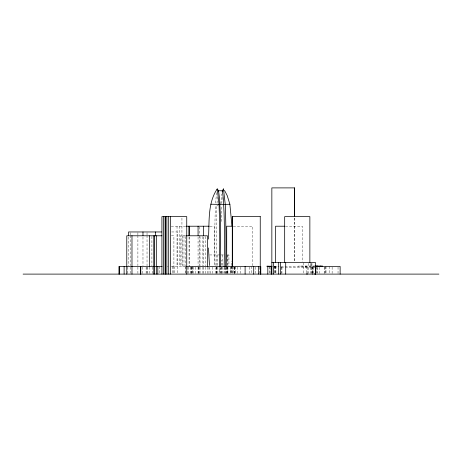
<?xml version="1.0" encoding="UTF-8"?>
<svg xmlns="http://www.w3.org/2000/svg" width="462" height="462" viewBox="0 0 462 462"><rect width="100%" height="100%" fill="white"/><g stroke="black" fill="none" stroke-linecap="round" stroke-linejoin="round"><path stroke-width="0.35" stroke-dasharray="2.31 1.73" d="M221.725 203.644L222.314 196.564M215.546 203.061L216.638 192.377M220.79 203.725L220.94 201.657A34.979 3.696 90 0 1 221.419 196.702A40.454 4.274 -90 0 1 221.76 194.104M217.019 203.211L217.134 201.657A34.979 3.696 -90 0 1 217.614 196.702A40.454 4.274 -90 0 1 217.671 196.24M231.237 265.483L231.595 261.128M231.173 266.1L230.394 273.388M216.897 205.209L218.168 205.209M171.235 226.213L186.244 226.213M209.91 226.213L214.195 226.213L214.195 265.725M233.293 226.213L252.604 226.213L252.604 265.725M285.412 226.213L302.379 226.213L302.379 261.896M171.673 231.959L177.443 231.959L177.443 266.441M171.362 235.787L173.903 235.787L173.903 266.441M185.505 235.787L180.394 235.787L180.394 266.441M209.569 254.949L220.328 254.949M221.044 254.949L223.781 254.949M227.5 254.949L228.933 254.949L228.933 266.441M315.604 266.02L298.614 266.02L298.614 266.441M274.099 266.233L279.008 266.233M167.25 266.441L168.266 266.441M171.211 266.441L186.746 266.441M273.851 266.441L278.476 266.441M280.948 266.441L316.199 266.441M274.035 267.296L277.639 267.296M281.144 267.296L314.945 267.296M210.32 273.388L209.661 267.336M338.04 267.14L338.04 273.412M332.126 267.14L332.126 273.412M329.163 266.441L329.163 273.412M326.022 266.441L326.022 273.412M325.184 266.441L325.184 273.412M324.953 267.14L324.953 273.412M324.468 267.14L324.468 273.412M319.438 267.296L319.496 273.423M317.117 267.458L317.117 273.204M317.007 267.458L317.007 273.204M316.892 266.441L316.892 273.412M313.392 267.296L313.392 273.423M313.121 266.02L313.121 266.441M313.045 266.02L313.045 266.441M312.936 266.441L312.936 273.412M312.762 267.296L312.762 273.423M312.63 266.441L312.63 273.152M311.954 263.328L311.954 273.388M311.7 263.328L311.7 273.388M310.62 263.328L310.62 273.388M310.135 266.02L310.135 266.441M309.476 266.02L309.476 266.441M308.558 263.328L308.558 273.388M307.634 267.296L307.6 273.423M306.41 266.441L306.41 273.152M306.173 266.02L306.173 266.441M305.515 266.02L305.515 267.296M305.301 266.02L305.301 267.296M303.609 262.612L303.609 273.412M302.57 266.02L302.57 266.441M300.866 266.02L300.866 266.441M294.612 218.07L294.612 261.896M294.381 218.07L294.381 261.896M281.93 267.296L281.93 273.423M281.843 267.296L281.843 273.423M275.924 266.441L275.924 273.412M275.369 266.441L275.369 273.412M275.017 266.441L275.017 273.412M274.595 266.441L274.595 273.412M270.022 267.14L270.022 273.412M269.808 266.441L269.808 273.412M259.609 267.14L259.609 273.412M255.573 267.14L255.573 273.412M251.617 266.441L251.617 273.412M249.393 267.14L249.393 273.412M240.379 267.14L240.379 273.412M237.249 267.14L237.249 273.412M235.551 266.441L235.551 273.412M234.967 267.14L234.967 273.412M234.592 267.14L234.592 273.412M234.401 267.14L234.401 273.412M234.159 267.14L234.159 273.412M233.547 266.441L233.547 273.412M232.646 266.441L232.646 273.412M232.097 267.14L232.097 273.412M231.762 266.441L231.762 273.412M231.115 266.441L231.115 273.412M230.463 267.14L230.463 273.412M227.922 254.949L227.922 265.725M227.922 267.14L227.922 273.412M227.714 254.949L227.714 265.592M227.714 266.303L227.714 273.4M227.547 267.14L227.547 273.412M227.113 267.14L227.113 273.412M226.663 267.14L226.663 273.412M226.351 267.14L226.351 273.412M225.849 267.14L225.849 273.412M224.509 267.14L224.509 273.412M222.395 254.949L222.395 265.725M222.395 267.14L222.395 273.412M221.2 267.14L221.2 273.412M219.127 267.14L219.127 273.412A107.912 11.4 -90 0 0 219.352 267.671M217.319 254.949L217.319 265.725M217.319 267.14L217.319 273.412M216.892 267.14L216.892 273.412M216.557 267.14L216.557 273.412M212.376 267.14L212.376 273.412M208.963 267.14L208.963 273.412M207.779 267.14L207.779 273.412M205.706 236.504L205.706 265.731M205.706 267.14L205.706 273.412M203.673 267.14L203.673 273.412M203.482 236.989L203.482 265.725M202.887 236.504L202.887 265.731M202.887 267.14L202.887 273.412M200.017 236.504L200.017 265.731M200.017 267.14L200.017 273.412M199.861 267.14L199.861 273.412M199.214 226.929L199.214 234.835M199.214 235.551L199.214 265.725M198.62 267.14L198.62 273.412M198.452 267.14L198.452 273.412M198.065 236.989L198.065 265.725M198.065 267.14L198.065 273.412M195.449 267.14L195.449 273.412M193.74 267.14L193.74 273.412M192.677 266.441L192.677 273.412M192.487 267.14L192.487 273.412M191.649 267.14L191.649 273.412M191.47 267.14L191.47 273.412M191.031 267.14L191.031 273.412M190.46 267.14L190.46 273.412M189.137 236.989L189.137 266.441M189.079 236.989L189.079 266.441M188.773 267.14L188.773 273.412M187.78 267.14L187.78 273.412M185.938 267.14L185.938 273.412M185.505 236.504L185.505 265.731M185.268 266.441L185.268 273.412M183.986 235.787L183.986 266.441M182.496 235.787L182.496 266.441M181.941 218.052L181.941 266.441M179.504 226.213L179.504 266.441M177.344 266.441L177.344 273.412M177.033 226.213L177.033 266.441M174.694 266.441L174.694 273.412M173.579 266.441L173.579 273.412M172.649 266.441L172.649 273.412M159.344 266.441L159.344 273.412M152.281 267.14L152.281 273.412M151.906 236.504L151.906 265.731M149.168 267.14L149.168 273.412M147.118 267.14L147.118 273.412M147.031 232.675L147.031 234.835M147.031 235.551L147.031 265.725M147.031 267.14L147.031 273.412M146.125 267.14L146.125 273.412M142.977 236.989L142.977 265.725M142.261 267.14L142.261 273.412M137.895 232.675L137.895 234.835M137.895 235.551L137.895 265.725M137.895 267.14L137.895 273.412M130.434 232.675L130.434 234.835M130.434 235.551L130.434 265.725M130.434 267.14L130.434 273.412M128.557 236.989L128.557 265.725M127.737 267.14L127.737 273.412M221.535 273.423A107.912 11.4 -90 0 1 221.188 260.048M221.188 221.489A107.912 11.4 -90 0 1 221.604 206.341M225.566 267.671A107.912 11.4 -90 0 1 225.392 273.423M224.105 267.51A105.584 11.152 -90 0 1 223.931 273.163M215.321 273.423A107.912 11.4 -90 0 1 215.148 267.671M215.09 265.5A107.912 11.4 -90 0 1 215.442 204.92M216.782 273.429A106.376 11.238 -90 0 1 216.892 205.192M220.305 267.51A105.584 11.152 -90 0 1 220.126 273.163M220.588 273.429A106.376 11.238 -90 0 1 220.409 267.769"/><path stroke-width="0.69" d="M208.379 239.108C209.609 222.366 207.311 203.494 217.25 188.912L218.532 190.754L219.288 196.489A75.514 7.975 90 0 1 219.479 198.319L220.264 212.751A105.584 11.152 -90 0 1 220.322 266.799M225.595 266.586A107.912 11.4 -90 0 0 225.248 204.21L223.464 188.912L222.326 190.916L223.094 196.489A75.514 7.975 90 0 1 223.279 198.319L224.064 212.751A105.584 11.152 -90 0 1 224.128 266.799M223.25 189.98L223.464 188.912M217.105 189.616L217.25 188.912L219.028 204.227A107.912 11.4 -90 0 1 219.381 266.586M218.532 190.754L222.338 190.754M210.834 204.227C217.261 204.314 223.481 204.626 229.88 204.227L231.936 225.878M232.247 216.632L260.314 216.632M186.244 226.213L209.199 226.213M232.178 226.213L226.709 226.213L226.709 266.441M284.58 226.213L275.566 226.213L275.566 262.612M161.671 231.959L128.557 231.959L128.557 235.551M161.948 235.787L126.773 235.787L126.773 274.105M186.088 235.787L207.415 235.787L207.415 266.441M271.847 262.612L315.569 262.612L315.569 274.105M315.072 266.02L322.516 266.02L322.516 266.441M272.072 266.233L266.863 266.233L271.875 266.441M162.127 266.441L118.959 266.441L118.959 274.105M186.111 266.441L260.759 266.441L260.759 274.105M314.969 266.441L340.13 266.441L340.13 274.105M23.1 274.105L438.9 274.105M224.486 190.356L227.212 195.576L229.88 204.227M209.482 265.483L208.466 247.944M320.72 266.02L320.72 266.441M317.117 266.02L317.117 266.499M317.007 266.02L317.007 266.499M316.903 266.02L316.903 266.499M315.384 266.441L315.384 274.105M315.142 273.683L315.142 274.105M314.945 273.683L314.945 274.105M312.63 273.631L312.63 274.105M309.863 262.612L309.863 216.632L284.673 216.632L284.673 262.612M307.634 273.683L307.634 274.105M306.41 273.631L306.41 274.105M294.612 216.632L294.612 187.895L271.847 187.895L271.847 274.105M294.381 187.895L294.381 216.632M285.701 262.612L285.701 274.105M280.486 262.612L280.486 274.105M278.69 262.612L278.69 274.105M273.475 262.612L273.475 274.105M271.246 266.441L271.246 274.105M267.81 266.441L267.81 274.105M260.678 266.441L260.678 274.105M260.245 216.632L260.245 266.441M258.57 266.441L258.57 274.105M253.725 266.441L253.725 274.105M245.103 266.441L245.103 274.105M203.482 226.213L203.482 235.551M198.065 226.213L198.065 235.551M189.137 226.213L189.137 235.551M189.079 226.213L189.079 235.551M186.746 274.105L186.746 216.632L161.914 216.632L161.919 274.105M170.368 216.632L170.368 274.105M168.694 216.632L168.694 274.105M166.857 216.632L166.857 274.105M165.656 216.632L165.656 274.105M165.09 216.632L165.09 274.105M163.565 216.632L163.565 274.105M157.808 266.441L157.808 274.105M156.323 235.787L156.323 274.105M155.613 231.959L155.613 235.551M154.169 235.787L154.169 274.105M153.944 235.787L153.944 274.105M149.555 235.787L149.555 266.441M142.977 231.959L142.977 235.551M140.794 266.441L140.794 274.105M140.419 266.441L140.419 274.105M131.982 235.787L131.982 274.105M124.122 266.441L124.122 274.105M119.537 266.441L119.537 274.105M222.199 191.447A40.454 4.274 -90 0 1 222.338 190.777M218.33 191.799A40.454 4.274 -90 0 1 218.532 190.777M232.311 266.441L232.311 216.632L232.311 266.441"/></g></svg>
